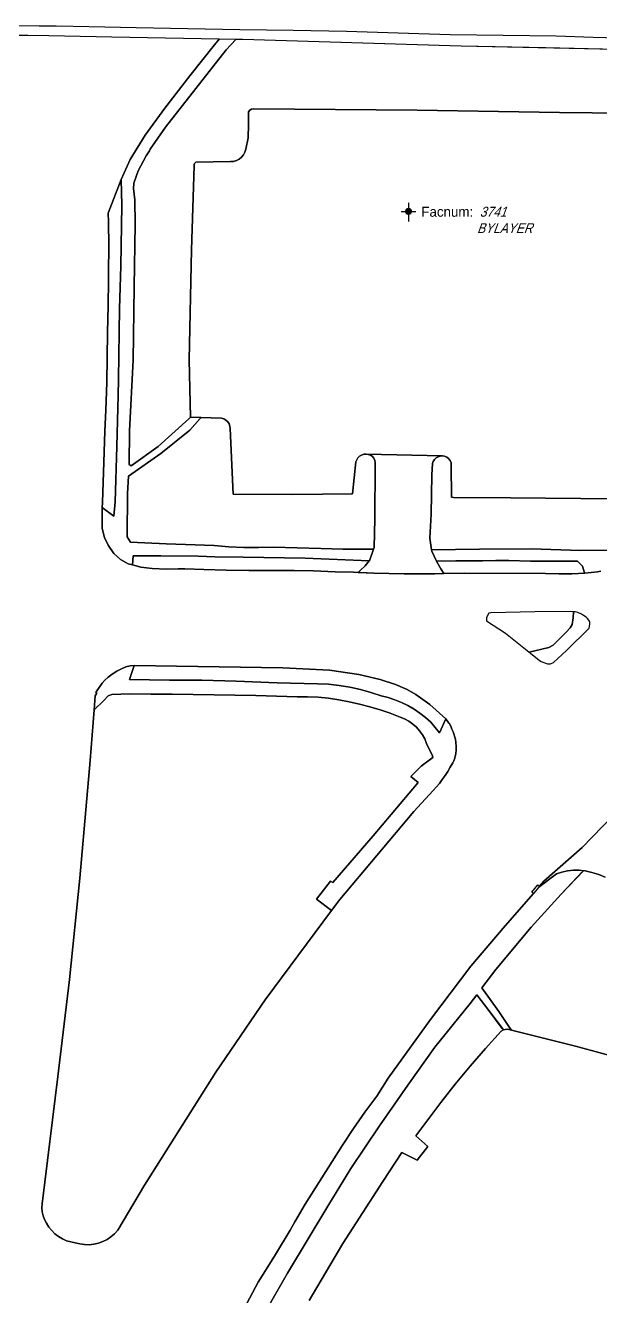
# Model space of a CAD drawing. Header units: inches. Extents: x 1273557 to 1282364, y 239587 to 246310.
# Drawn here: x 1278783 to 1279025, y 244092 to 244628 of the extents above; entities that cross this region are included whole.
import ezdxf
from ezdxf.enums import TextEntityAlignment as Align

# ---------------------------------------------------------------- set-up
doc = ezdxf.new("R2010")
doc.units = ezdxf.units.IN
doc.header["$MEASUREMENT"] = 0
for name, color, linetype in [('GRASS', 3, 'Continuous'), ('PATH', 253, 'Continuous'), ('PRKG-DATA', 255, 'Continuous'), ('PRKG-UW', 6, 'Continuous'), ('STREET-NONUW', 4, 'Continuous'), ('STREET-NONUW-ISLAND', 139, 'Continuous'), ('STREET-UW', 50, 'Continuous')]:
    doc.layers.add(name, color=color, linetype=linetype)
doc.styles.add('SS_LITE', font='FRABK.TTF', dxfattribs={"height": 16})

# ---------------------------------------------------------------- blocks, each defined once
blk = doc.blocks.new('*U8')
for p, q in [((-3.08, 0), (3.08, 0)), ((0, 3.55), (0, -4.2))]:
    blk.add_line(p, q)
at = {"const_width": 1.5}
blk.add_lwpolyline([(-0.75, 0, 1), (0.75, 0, 1)], format="xyb", close=True, dxfattribs=at)
at = {"layer": 'PRKG-DATA', "color": 1, "style": 'SS_LITE'}
blk.add_text('Facnum:', height=4.2, dxfattribs=at).set_placement((27.26, -2.25), align=Align.RIGHT)
at = {"layer": 'PRKG-DATA', "color": 7, "style": 'SS_LITE', "oblique": 20, "width": 0.9, "flags": 8}
for tag, p in [('FACNUM', (29.98, -2.25)), ('OBJECT', (28.84, -9.16))]:
    blk.add_attdef(tag, p, '', height=4.2, dxfattribs=at)

msp = doc.modelspace()

# ---------------------------------------------------------------- linework, layer by layer
at = {"layer": 'GRASS'}
for points in [[(1279037.7, 244617.84), (1278966.21, 244619.44), (1278874.16, 244622.2), (1278871.3, 244622.25), (1278867.19, 244617.79), (1278841.67, 244585.25), (1278835.2, 244575.95), (1278834.81, 244575.23), (1278833.41, 244573.16), (1278830.07, 244566.78), (1278828.25, 244561.54), (1278828.14, 244559.33), (1278828.61, 244554.64), (1278828.76, 244544.25), (1278828.34, 244517.86), (1278827.96, 244486.95), (1278826.48, 244457.08), (1278826.34, 244443.02), (1278827.18, 244442.38), (1278838.53, 244450.59), (1278851.44, 244462.17), (1278852.13, 244462.85), (1278851.55, 244487.11), (1278852.62, 244533.45), (1278853.69, 244568.98), (1278853.68, 244569.14), (1278853.69, 244569.3), (1278853.72, 244569.46), (1278853.76, 244569.62), (1278853.82, 244569.77), (1278853.89, 244569.92), (1278853.98, 244570.06), (1278854.2, 244570.3), (1278854.33, 244570.4), (1278869.01, 244570.67), (1278870.29, 244570.78), (1278871.53, 244571.14), (1278872.67, 244571.74), (1278873.67, 244572.56), (1278874.49, 244573.55), (1278875.09, 244574.69), (1278875.46, 244575.93), (1278876.5, 244580.76), (1278876.64, 244586.24), (1278876.55, 244591.7), (1278877.12, 244592.35), (1278877.85, 244592.8), (1278878.68, 244593.01), (1278947.76, 244592.36), (1279007.75, 244591.4), (1279048.97, 244590.92)], [(1279031.38, 244428.41), (1278987.01, 244428.84), (1278963.06, 244428.98), (1278962.23, 244429.11), (1278962.09, 244442.46), (1278962.03, 244443.59), (1278961.64, 244444.64), (1278960.95, 244445.54), (1278960.17, 244446.08), (1278959.28, 244446.42), (1278958.34, 244446.56), (1278957.4, 244446.48), (1278956.49, 244446.19), (1278955.68, 244445.7), (1278955, 244445.04), (1278954.48, 244444.24), (1278954.16, 244443.35), (1278953.94, 244438.57), (1278953.6, 244421.98), (1278953.06, 244411.94), (1278953.77, 244407.02), (1278973.96, 244407.31), (1278995.85, 244407.44), (1279016.36, 244406.73), (1279028.2, 244406.79)], [(1279027, 244268.96), (1279024.22, 244270.04), (1279021.36, 244270.91), (1279018.45, 244271.57), (1279017.8, 244271.64), (1279017.44, 244271.26), (1279008.42, 244261.68), (1278995.76, 244247.79), (1278980.9, 244230.01), (1278974.9, 244222.2), (1278982.13, 244212.25), (1278986.93, 244205.11), (1278987.44, 244204.37), (1279014.37, 244197.63), (1279037.19, 244191.46)], [(1278902.13, 244090.31), (1278916.41, 244114.44), (1278933.25, 244140.56), (1278941.16, 244152.76), (1278947.66, 244149.62), (1278952.19, 244155.35), (1278947.12, 244159.82), (1278957.6, 244173.94), (1278963.75, 244181.63), (1278970.05, 244189.19), (1278976.5, 244196.63), (1278983.11, 244203.94), (1278984.03, 244204.49), (1278983.56, 244205.11), (1278977.85, 244212.68), (1278972.82, 244219.32), (1278970.05, 244215.64), (1278955.19, 244197.18), (1278943.72, 244181.26), (1278931.76, 244164.06), (1278919.8, 244145.99), (1278910.5, 244130.92), (1278893.04, 244101.91), (1278877.62, 244074.98)]]:
    msp.add_lwpolyline(points, dxfattribs=at)
for points in [[(1278822.73, 244526.65), (1278823.23, 244552.36), (1278822.92, 244563.16), (1278817.46, 244548.9), (1278817.64, 244545.25), (1278817.54, 244541.91), (1278817.69, 244538.45), (1278817.6, 244520.55), (1278817.41, 244510), (1278817.15, 244498.66), (1278816.83, 244477.53), (1278816.45, 244465.8), (1278816.09, 244457.05), (1278815.61, 244443.98), (1278814.99, 244426.93), (1278814.97, 244424.87), (1278819.84, 244421.1), (1278820.41, 244427.14), (1278821.06, 244450.54), (1278821.46, 244466.85), (1278821.66, 244472.07), (1278821.59, 244472.07), (1278821.76, 244478.98), (1278822.22, 244508.77)], [(1278868.82, 244458.07), (1278868.71, 244459.09), (1278868.38, 244460.06), (1278867.83, 244460.93), (1278867.1, 244461.65), (1278866.23, 244462.19), (1278865.26, 244462.52), (1278856.69, 244462.74), (1278856.14, 244462.14), (1278851.8, 244457.43), (1278839.69, 244447.64), (1278826.05, 244437.98), (1278825.6, 244430.69), (1278825.51, 244412.39), (1278826.91, 244410.15), (1278841.92, 244409.51), (1278845.98, 244409.4), (1278850.04, 244409.27), (1278854.08, 244409.11), (1278858.1, 244408.92), (1278862.09, 244408.72), (1278868.32, 244408.27), (1278874.58, 244408), (1278880.85, 244407.93), (1278887.12, 244408.05), (1278907.13, 244407.51), (1278916.33, 244407.25), (1278929.27, 244407.21), (1278929.55, 244408), (1278929.83, 244420), (1278929.97, 244442.74), (1278930, 244443.73), (1278929.81, 244444.7), (1278929.41, 244445.6), (1278928.79, 244446.4), (1278928, 244446.9), (1278927.09, 244447.22), (1278926.14, 244447.34), (1278925.18, 244447.24), (1278924.27, 244446.94), (1278923.44, 244446.44), (1278922.75, 244445.78), (1278922.22, 244444.98), (1278921.87, 244444.08), (1278920.48, 244430.57), (1278895.1, 244430.3), (1278870.15, 244430.38)], [(1278900.44, 244403.5), (1278874.31, 244403.84), (1278862.47, 244404.04), (1278855.32, 244404.36), (1278839.66, 244404.42), (1278827.91, 244404.37), (1278827.66, 244400.61), (1278828.61, 244400.36), (1278831.27, 244399.66), (1278835.97, 244399.05), (1278842, 244398.81), (1278846.95, 244398.93), (1278849.76, 244398.9), (1278857.73, 244398.71), (1278867.24, 244398.44), (1278876.75, 244398.26), (1278886.27, 244398.18), (1278895.82, 244398.19), (1278903.98, 244398.11), (1278913.17, 244397.75), (1278920.86, 244397.54), (1278922.88, 244397.46), (1278923.73, 244398.27), (1278925.72, 244400.18), (1278927.4, 244402.33)], [(1279015.34, 244402.24), (1279004.47, 244402.16), (1278995.41, 244402.25), (1278986.35, 244402.49), (1278980.79, 244402.41), (1278975.21, 244402.36), (1278969.61, 244402.33), (1278964.02, 244402.32), (1278955.83, 244402.12), (1278955.83, 244402.12), (1278957.61, 244398.91), (1278958.94, 244396.95), (1278967.76, 244397.12), (1279001.84, 244397.02), (1279007.35, 244396.81), (1279012.83, 244396.86), (1279018.29, 244397.16), (1279018.12, 244397.7), (1279017.37, 244400.1)], [(1279013.45, 244378.22), (1279013.62, 244380.88), (1279012.32, 244380.9), (1278997.32, 244380.79), (1278978.75, 244380.45), (1278977.9, 244380.2), (1278976.94, 244378.43), (1278976.93, 244377.06), (1278984.97, 244371.79), (1278994.1, 244364.55), (1278994.9, 244363.87), (1279003.22, 244365.84), (1279005.02, 244366.72), (1279010.57, 244372.17), (1279012.2, 244374.07), (1279013.06, 244375.41)], [(1278953.1, 244341.78), (1278947.09, 244345.95), (1278943.42, 244348.02), (1278938.49, 244350.22), (1278932.15, 244352.29), (1278923.11, 244354.37), (1278910.72, 244356.15), (1278891.09, 244357.18), (1278828.42, 244358.23), (1278826.47, 244352.21), (1278843.25, 244351.96), (1278856.96, 244352), (1278871.43, 244351.52), (1278888.71, 244350.85), (1278905.74, 244350.51), (1278910.3, 244350.28), (1278914.83, 244349.79), (1278919.34, 244349.06), (1278923.8, 244348.08), (1278928.2, 244346.86), (1278932.52, 244345.4), (1278935.43, 244344.65), (1278938.28, 244343.71), (1278941.06, 244342.58), (1278943.76, 244341.27), (1278946.36, 244339.77), (1278948.84, 244338.11), (1278951.21, 244336.28), (1278953.44, 244334.3), (1278957.06, 244329.84), (1278959.84, 244335.72)], [(1278929.08, 244286.28), (1278948.17, 244308.89), (1278944.96, 244311.3), (1278949.35, 244315.77), (1278954.26, 244319.42), (1278954.18, 244320.02), (1278951.68, 244325.32), (1278950.9, 244327.19), (1278949.91, 244328.96), (1278948.73, 244330.61), (1278947.37, 244332.12), (1278945.86, 244333.47), (1278944.2, 244334.64), (1278942.42, 244335.63), (1278940.54, 244336.41), (1278936.33, 244338.01), (1278932.06, 244339.47), (1278927.74, 244340.77), (1278923.38, 244341.92), (1278918.98, 244342.92), (1278914.67, 244343.77), (1278910.31, 244344.39), (1278905.92, 244344.8), (1278901.52, 244344.97), (1278897.11, 244344.92), (1278888.37, 244345.21), (1278879.62, 244345.46), (1278870.87, 244345.67), (1278862.12, 244345.85), (1278853.26, 244345.93), (1278844.37, 244346.03), (1278835.45, 244346.15), (1278826.53, 244346.28), (1278818.94, 244345.92), (1278817.49, 244345.43), (1278815.6, 244343.4), (1278811.52, 244339.49), (1278809.88, 244318.05), (1278805.48, 244268.44), (1278801.14, 244225.7), (1278796.26, 244184.79), (1278789.58, 244131.13), (1278789.5, 244129.43), (1278789.65, 244127.73), (1278790.03, 244126.07), (1278790.64, 244124.48), (1278791.46, 244122.98), (1278792.46, 244121.36), (1278793.64, 244119.86), (1278795, 244118.52), (1278796.51, 244117.36), (1278798.15, 244116.38), (1278799.89, 244115.61), (1278801.71, 244115.05), (1278803.59, 244114.72), (1278805.51, 244114.21), (1278807.47, 244113.94), (1278809.45, 244113.91), (1278811.42, 244114.12), (1278813.35, 244114.57), (1278815.22, 244115.24), (1278816.98, 244116.14), (1278818.63, 244117.25), (1278820.12, 244118.55), (1278821.45, 244120.02), (1278832.71, 244138.99), (1278862.76, 244186.68), (1278883.68, 244217.19), (1278911.59, 244254.83), (1278905.23, 244259.6), (1278911.1, 244267.21), (1278912.11, 244266.69)]]:
    msp.add_lwpolyline(points, close=True, dxfattribs=at)
at = {"layer": 'PATH'}
for points in [[(1278779.48, 244628.13), (1278788.3, 244628), (1278795.5, 244627.9), (1278802.71, 244627.8), (1278815.98, 244627.54), (1278829.25, 244627.27), (1278851.09, 244626.86), (1278872.93, 244626.45), (1278895.41, 244626.07), (1278917.89, 244625.69), (1278939.73, 244624.96), (1278961.58, 244624.24), (1278983.9, 244623.98), (1279006.23, 244623.71), (1279021.89, 244623.22), (1279037.54, 244622.72)], [(1279037.7, 244617.84), (1279001.95, 244618.64), (1278966.21, 244619.44), (1278920.19, 244620.82), (1278874.16, 244622.2), (1278871.3, 244622.25), (1278864.22, 244622.38), (1278818.96, 244623.19), (1278792.44, 244623.67), (1278765.91, 244624.15)], [(1279028.2, 244406.79), (1279016.36, 244406.73), (1278995.85, 244407.44), (1278973.96, 244407.31), (1278953.77, 244407.02), (1278953.85, 244406.44), (1278955.83, 244402.12), (1278964.02, 244402.32), (1278969.61, 244402.33), (1278975.21, 244402.36), (1278980.79, 244402.41), (1278986.35, 244402.49), (1278995.41, 244402.25), (1279004.47, 244402.16), (1279015.34, 244402.24), (1279017.37, 244400.1), (1279018.12, 244397.7), (1279018.29, 244397.16), (1279018.31, 244397.16), (1279023.76, 244397.74), (1279025.09, 244397.94)], [(1278877.62, 244074.98), (1278893.04, 244101.91), (1278910.5, 244130.92), (1278919.8, 244145.99), (1278931.76, 244164.06), (1278943.72, 244181.26), (1278955.19, 244197.18), (1278970.05, 244215.64), (1278972.82, 244219.32), (1278977.85, 244212.68), (1278984.04, 244204.47), (1278984.83, 244204.72), (1278985.78, 244204.78), (1278987.44, 244204.37), (1278986.93, 244205.11), (1278982.13, 244212.25), (1278974.9, 244222.2), (1278980.9, 244230.01), (1278995.76, 244247.79), (1279008.42, 244261.68), (1279017.8, 244271.64), (1279016.01, 244271.84), (1279013.56, 244271.84), (1279011.12, 244271.57), (1279008.73, 244271.04), (1279006.41, 244270.25), (1278998.96, 244264.69), (1278996.71, 244262.08), (1278984.83, 244248.33), (1278970.35, 244231.4), (1278953.3, 244208.94), (1278935.47, 244184.21), (1278930.74, 244176.6), (1278925.68, 244169.87), (1278920.85, 244162.97), (1278916.27, 244155.91), (1278900.51, 244131.03), (1278896.15, 244123.55), (1278894.09, 244120.01), (1278887.49, 244109.09), (1278880.65, 244098.15), (1278867.92, 244074.03)]]:
    msp.add_lwpolyline(points, dxfattribs=at)
for points in [[(1278828.61, 244554.64), (1278828.14, 244559.33), (1278828.25, 244561.54), (1278830.07, 244566.78), (1278833.41, 244573.16), (1278834.81, 244575.23), (1278835.2, 244575.95), (1278841.67, 244585.25), (1278867.19, 244617.79), (1278871.3, 244622.25), (1278864.22, 244622.38), (1278862.32, 244619.98), (1278851.89, 244606.88), (1278841.32, 244593.18), (1278832.97, 244581.86), (1278826.72, 244571.59), (1278822.92, 244563.16), (1278823.23, 244552.36), (1278822.73, 244526.65), (1278822.22, 244508.77), (1278821.76, 244478.98), (1278821.59, 244472.07), (1278821.66, 244472.07), (1278821.46, 244466.85), (1278821.06, 244450.54), (1278820.41, 244427.14), (1278819.84, 244421.1), (1278814.97, 244424.87), (1278814.92, 244418.97), (1278814.97, 244415.91), (1278815.89, 244412.11), (1278817.42, 244408.98), (1278819.87, 244405.36), (1278822.61, 244402.86), (1278825.93, 244401.06), (1278827.66, 244400.61), (1278827.91, 244404.37), (1278839.66, 244404.42), (1278855.32, 244404.36), (1278862.47, 244404.04), (1278874.31, 244403.84), (1278900.44, 244403.5), (1278927.57, 244402.32), (1278929.27, 244407.21), (1278916.33, 244407.25), (1278907.13, 244407.51), (1278887.12, 244408.05), (1278880.85, 244407.93), (1278874.58, 244408), (1278868.32, 244408.27), (1278862.09, 244408.72), (1278858.1, 244408.92), (1278854.08, 244409.11), (1278850.04, 244409.27), (1278845.98, 244409.4), (1278841.92, 244409.51), (1278826.91, 244410.15), (1278825.51, 244412.39), (1278825.6, 244430.69), (1278826.05, 244437.98), (1278839.69, 244447.64), (1278851.8, 244457.43), (1278856.14, 244462.14), (1278856.69, 244462.74), (1278852.13, 244462.85), (1278851.44, 244462.17), (1278838.53, 244450.59), (1278827.18, 244442.38), (1278826.34, 244443.02), (1278826.48, 244457.08), (1278827.96, 244486.95), (1278828.34, 244517.86), (1278828.76, 244544.25)], [(1279020.25, 244373.92), (1279020.53, 244375.62), (1279020.5, 244375.7), (1279020.51, 244376.18), (1279020.42, 244376.57), (1279020.1, 244377.24), (1279019.44, 244378.07), (1279018.88, 244378.6), (1279017.86, 244379.32), (1279016.99, 244379.81), (1279015.45, 244380.47), (1279014.35, 244380.8), (1279013.62, 244380.88), (1279013.45, 244378.22), (1279013.06, 244375.41), (1279012.2, 244374.07), (1279010.57, 244372.17), (1279005.02, 244366.72), (1279003.22, 244365.84), (1278994.9, 244363.87), (1278997.56, 244361.63), (1278999.25, 244360.32), (1278999.91, 244359.92), (1279001.03, 244359.4), (1279001.85, 244359.11), (1279002.63, 244358.92), (1279003.3, 244358.82), (1279003.93, 244358.83), (1279005.21, 244359.42), (1279010.63, 244364.56)], [(1278957.06, 244329.84), (1278953.44, 244334.3), (1278951.21, 244336.28), (1278948.84, 244338.11), (1278946.36, 244339.77), (1278943.76, 244341.27), (1278941.06, 244342.58), (1278938.28, 244343.71), (1278935.43, 244344.65), (1278932.52, 244345.4), (1278928.2, 244346.86), (1278923.8, 244348.08), (1278919.34, 244349.06), (1278914.83, 244349.79), (1278910.3, 244350.28), (1278905.74, 244350.51), (1278888.71, 244350.85), (1278871.43, 244351.52), (1278856.96, 244352), (1278843.25, 244351.96), (1278826.47, 244352.21), (1278828.42, 244358.23), (1278826.74, 244358.05), (1278824.9, 244357.56), (1278822.8, 244356.65), (1278821.09, 244355.78), (1278819.12, 244354.5), (1278817.96, 244353.67), (1278817.47, 244353.21), (1278816.1, 244351.97), (1278814.91, 244350.67), (1278813.58, 244348.92), (1278812.37, 244347.12), (1278812.22, 244346.8), (1278812.68, 244346.58), (1278811.97, 244345.38), (1278811.52, 244339.49), (1278815.6, 244343.4), (1278817.49, 244345.43), (1278818.94, 244345.92), (1278826.53, 244346.28), (1278835.45, 244346.15), (1278844.37, 244346.03), (1278853.26, 244345.93), (1278862.12, 244345.85), (1278870.87, 244345.67), (1278879.62, 244345.46), (1278888.37, 244345.21), (1278897.11, 244344.92), (1278901.52, 244344.97), (1278905.92, 244344.8), (1278910.31, 244344.39), (1278914.67, 244343.77), (1278918.98, 244342.92), (1278923.38, 244341.92), (1278927.74, 244340.77), (1278932.06, 244339.47), (1278936.33, 244338.01), (1278940.54, 244336.41), (1278942.42, 244335.63), (1278944.2, 244334.64), (1278945.86, 244333.47), (1278947.37, 244332.12), (1278948.73, 244330.61), (1278949.91, 244328.96), (1278950.9, 244327.19), (1278951.68, 244325.32), (1278954.18, 244320.02), (1278954.26, 244319.42), (1278953.92, 244319.17), (1278949.35, 244315.77), (1278944.96, 244311.3), (1278948.17, 244308.89), (1278929.08, 244286.28), (1278912.11, 244266.69), (1278911.1, 244267.21), (1278905.23, 244259.6), (1278911.59, 244254.83), (1278915.08, 244259.53), (1278946.29, 244296.54), (1278954.37, 244305.44), (1278955.74, 244306.9), (1278957.06, 244308.45), (1278958.3, 244310.08), (1278959.46, 244311.75), (1278960.65, 244313.44), (1278961.67, 244315.25), (1278962.66, 244317.12), (1278963.09, 244317.98), (1278963.51, 244319.05), (1278963.77, 244319.93), (1278963.97, 244320.99), (1278964.1, 244322.62), (1278964.2, 244324.09), (1278964.01, 244325.77), (1278963.81, 244327.14), (1278962.81, 244330.23), (1278962.37, 244331.33), (1278961.82, 244332.64), (1278961.12, 244333.85), (1278961.08, 244333.93), (1278959.84, 244335.72)]]:
    msp.add_lwpolyline(points, close=True, dxfattribs=at)
at = {"layer": 'PRKG-UW'}
for points in [[(1279048.97, 244590.92), (1279007.75, 244591.4), (1278947.76, 244592.36), (1278878.68, 244593.01), (1278877.85, 244592.8), (1278877.12, 244592.35), (1278876.55, 244591.7), (1278876.64, 244586.24), (1278876.5, 244580.76), (1278875.46, 244575.93), (1278875.09, 244574.69), (1278874.49, 244573.55), (1278873.67, 244572.56), (1278872.67, 244571.74), (1278871.53, 244571.14), (1278870.29, 244570.78), (1278869.01, 244570.67), (1278854.33, 244570.4), (1278854.2, 244570.3), (1278853.98, 244570.06), (1278853.89, 244569.92), (1278853.82, 244569.77), (1278853.76, 244569.62), (1278853.72, 244569.46), (1278853.69, 244569.3), (1278853.68, 244569.14), (1278853.69, 244568.98), (1278852.62, 244533.45), (1278851.55, 244487.11), (1278852.13, 244462.85), (1278865.26, 244462.52), (1278866.23, 244462.19), (1278867.1, 244461.65), (1278867.83, 244460.93), (1278868.38, 244460.06), (1278868.71, 244459.09), (1278868.82, 244458.07), (1278870.15, 244430.38), (1278895.1, 244430.3), (1278920.48, 244430.57), (1278921.87, 244444.08), (1278922.22, 244444.98), (1278922.75, 244445.78), (1278923.44, 244446.44), (1278924.27, 244446.94), (1278925.18, 244447.24), (1278926.14, 244447.34), (1278958.34, 244446.56), (1278959.28, 244446.42), (1278960.17, 244446.08), (1278960.95, 244445.54), (1278961.64, 244444.64), (1278962.03, 244443.59), (1278962.09, 244442.46), (1278962.23, 244429.11), (1278963.06, 244428.98), (1278987.01, 244428.84), (1279031.38, 244428.41)], [(1279037.19, 244191.46), (1279014.37, 244197.63), (1278987.44, 244204.37), (1278985.78, 244204.78), (1278984.83, 244204.72), (1278983.93, 244204.43), (1278983.11, 244203.94), (1278976.5, 244196.63), (1278970.05, 244189.19), (1278963.75, 244181.63), (1278957.6, 244173.94), (1278947.12, 244159.82), (1278952.19, 244155.35), (1278947.66, 244149.62), (1278941.16, 244152.76), (1278933.25, 244140.56), (1278916.41, 244114.44), (1278902.13, 244090.31)]]:
    msp.add_lwpolyline(points, dxfattribs=at)
at = {"layer": 'STREET-NONUW'}
for points in [[(1279025.09, 244397.94), (1279023.76, 244397.74), (1279018.31, 244397.16), (1279012.83, 244396.86), (1279007.35, 244396.81), (1279001.84, 244397.02), (1278967.76, 244397.12), (1278958.94, 244396.95), (1278954.99, 244396.88), (1278942.24, 244396.9), (1278929.48, 244397.18), (1278920.86, 244397.54), (1278913.17, 244397.75), (1278903.98, 244398.11), (1278895.82, 244398.19), (1278886.27, 244398.18), (1278876.75, 244398.26), (1278867.24, 244398.44), (1278857.73, 244398.71), (1278849.76, 244398.9), (1278846.95, 244398.93), (1278842, 244398.81), (1278835.97, 244399.05), (1278831.27, 244399.66), (1278828.61, 244400.36), (1278825.93, 244401.06), (1278822.61, 244402.86), (1278819.87, 244405.36), (1278817.42, 244408.98), (1278815.89, 244412.11), (1278814.97, 244415.91), (1278814.92, 244418.97), (1278814.97, 244424.87), (1278814.99, 244426.93), (1278815.61, 244443.98), (1278816.09, 244457.05), (1278816.45, 244465.8), (1278816.83, 244477.53), (1278817.15, 244498.66), (1278817.41, 244510), (1278817.6, 244520.55), (1278817.69, 244538.45), (1278817.54, 244541.91), (1278817.64, 244545.25), (1278817.46, 244548.9), (1278822.92, 244563.16), (1278826.72, 244571.59), (1278832.97, 244581.86), (1278841.32, 244593.18), (1278851.89, 244606.88), (1278862.32, 244619.98), (1278864.22, 244622.38), (1278818.96, 244623.19), (1278805.7, 244623.43), (1278792.44, 244623.67), (1278779.17, 244623.91)], [(1278867.92, 244074.03), (1278880.65, 244098.15), (1278887.49, 244109.09), (1278894.09, 244120.01), (1278896.15, 244123.55), (1278900.51, 244131.03), (1278916.27, 244155.91), (1278920.85, 244162.97), (1278925.68, 244169.87), (1278930.74, 244176.6), (1278935.47, 244184.21), (1278953.3, 244208.94), (1278970.35, 244231.4), (1278984.83, 244248.33), (1278996.71, 244262.08), (1278996.08, 244262.57), (1278998.55, 244265.71), (1278999.32, 244265.11), (1279001.14, 244267.21), (1279017.23, 244281.49), (1279051.5, 244316.9)]]:
    msp.add_lwpolyline(points, dxfattribs=at)
at = {"layer": 'STREET-NONUW-ISLAND'}
for points in [[(1278976.94, 244378.43), (1278976.93, 244377.06), (1278984.97, 244371.79), (1278994.1, 244364.55), (1278994.9, 244363.87), (1278997.56, 244361.63), (1278999.25, 244360.32), (1278999.91, 244359.92), (1279001.03, 244359.4), (1279001.85, 244359.11), (1279002.63, 244358.92), (1279003.3, 244358.82), (1279003.93, 244358.83), (1279005.21, 244359.42), (1279010.63, 244364.56), (1279020.25, 244373.92), (1279020.53, 244375.62), (1279020.5, 244375.7), (1279020.51, 244376.18), (1279020.42, 244376.57), (1279020.1, 244377.24), (1279019.44, 244378.07), (1279018.88, 244378.6), (1279017.86, 244379.32), (1279016.99, 244379.81), (1279015.45, 244380.47), (1279014.35, 244380.8), (1279013.62, 244380.88), (1279012.32, 244380.9), (1278997.32, 244380.79), (1278978.75, 244380.45), (1278977.9, 244380.2)], [(1278824.9, 244357.56), (1278826.74, 244358.05), (1278828.42, 244358.23), (1278891.09, 244357.18), (1278910.72, 244356.15), (1278923.11, 244354.37), (1278932.15, 244352.29), (1278938.49, 244350.22), (1278943.42, 244348.02), (1278947.09, 244345.95), (1278953.1, 244341.78), (1278959.84, 244335.72), (1278961.08, 244333.93), (1278961.12, 244333.85), (1278961.82, 244332.64), (1278962.37, 244331.33), (1278962.81, 244330.23), (1278963.81, 244327.14), (1278964.01, 244325.77), (1278964.2, 244324.09), (1278964.1, 244322.62), (1278963.97, 244320.99), (1278963.77, 244319.93), (1278963.51, 244319.05), (1278963.09, 244317.98), (1278962.66, 244317.12), (1278961.67, 244315.25), (1278960.65, 244313.44), (1278959.46, 244311.75), (1278958.3, 244310.08), (1278957.06, 244308.45), (1278955.74, 244306.9), (1278954.37, 244305.44), (1278946.29, 244296.54), (1278915.08, 244259.53), (1278911.59, 244254.83), (1278883.68, 244217.19), (1278862.76, 244186.68), (1278832.71, 244138.99), (1278821.45, 244120.02), (1278820.12, 244118.55), (1278818.63, 244117.25), (1278816.98, 244116.14), (1278815.22, 244115.24), (1278813.35, 244114.57), (1278811.42, 244114.12), (1278809.45, 244113.91), (1278807.47, 244113.94), (1278805.51, 244114.21), (1278803.59, 244114.72), (1278801.71, 244115.05), (1278799.89, 244115.61), (1278798.15, 244116.38), (1278796.51, 244117.36), (1278795, 244118.52), (1278793.64, 244119.86), (1278792.46, 244121.36), (1278791.46, 244122.98), (1278790.64, 244124.48), (1278790.03, 244126.07), (1278789.65, 244127.73), (1278789.5, 244129.43), (1278789.58, 244131.13), (1278796.26, 244184.79), (1278801.14, 244225.7), (1278805.48, 244268.44), (1278809.88, 244318.05), (1278811.52, 244339.49), (1278811.97, 244345.38), (1278812.68, 244346.58), (1278812.22, 244346.8), (1278812.37, 244347.12), (1278813.58, 244348.92), (1278814.91, 244350.67), (1278816.1, 244351.97), (1278817.47, 244353.21), (1278817.96, 244353.67), (1278819.12, 244354.5), (1278821.09, 244355.78), (1278822.8, 244356.65)]]:
    msp.add_lwpolyline(points, close=True, dxfattribs=at)
at = {"layer": 'STREET-UW'}
msp.add_lwpolyline([(1278953.6, 244421.98), (1278953.94, 244438.57), (1278954.16, 244443.35), (1278954.48, 244444.24), (1278955, 244445.04), (1278955.68, 244445.7), (1278956.49, 244446.19), (1278957.4, 244446.48), (1278958.34, 244446.56), (1278926.14, 244447.34), (1278927.09, 244447.22), (1278928, 244446.9), (1278928.79, 244446.4), (1278929.41, 244445.6), (1278929.81, 244444.7), (1278930, 244443.73), (1278929.97, 244442.74), (1278929.83, 244420), (1278929.55, 244408), (1278929.27, 244407.21), (1278927.57, 244402.32), (1278927.4, 244402.33), (1278925.72, 244400.18), (1278923.73, 244398.27), (1278922.88, 244397.46), (1278929.48, 244397.18), (1278942.24, 244396.9), (1278954.99, 244396.88), (1278958.94, 244396.95), (1278957.61, 244398.91), (1278955.83, 244402.12), (1278955.83, 244402.12), (1278953.85, 244406.44), (1278953.77, 244407.02), (1278953.06, 244411.94)], close=True, dxfattribs=at)
msp.add_lwpolyline([(1279051.5, 244316.9), (1279017.23, 244281.49), (1279001.14, 244267.21), (1278998.96, 244264.69), (1279006.41, 244270.25), (1279008.73, 244271.04), (1279011.12, 244271.57), (1279013.56, 244271.84), (1279016.01, 244271.84), (1279018.45, 244271.57), (1279021.36, 244270.91), (1279024.22, 244270.04), (1279027, 244268.96)], dxfattribs=at)

# ---------------------------------------------------------------- block references
at = {"layer": 'PRKG-DATA'}
ref = msp.add_blockref('*U8', (1278944.05, 244549.69), dxfattribs=at)
ref.add_attrib('FACNUM', '3741', (1278974.03, 244547.44), dxfattribs={"color": 7, "height": 4.2, "style": 'SS_LITE', "oblique": 20, "width": 0.9})
ref.add_attrib('OBJECT', 'BYLAYER', (1278972.88, 244540.53), dxfattribs={"color": 7, "height": 4.2, "style": 'SS_LITE', "oblique": 20, "width": 0.9})

doc.saveas('drawing.dxf')
